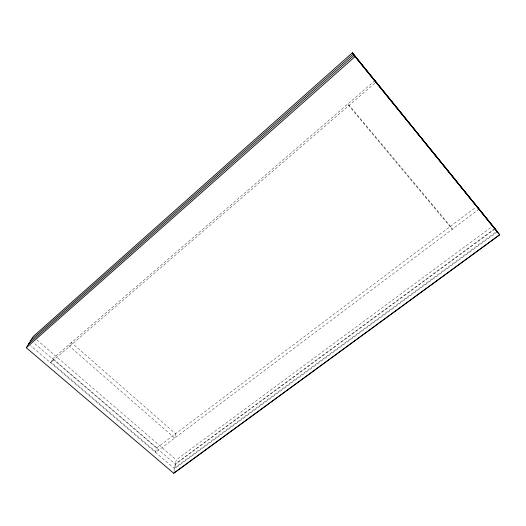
<?xml version="1.0" encoding="UTF-8"?>
<svg xmlns="http://www.w3.org/2000/svg" width="526" height="526" viewBox="0 0 526 526"><rect width="100%" height="100%" fill="white"/><g stroke="black" fill="none" stroke-linecap="round" stroke-linejoin="round"><path stroke-width="0.39" stroke-dasharray="2.63 1.97" d="M174.014 471.671L176.256 459.836L491.639 226.936M374.887 80.649L52.58 358.896L50.549 362.736L374.762 83.279M156.577 448.073L476.286 206.869M479.022 209.131L155.558 452.452L156.669 447.751L53.152 358.962L51.285 362.493L155.735 451.781M494.506 228.797L175.283 463.886L174.507 468.002L495.906 231.992M495.163 228.843L175.421 464.228L33.342 342.406M497.405 231.788L174.579 468.699L30.475 345.582M36.813 339.849L176.256 459.836M175.566 433.746L174.698 438.059L69.583 346.325L71.464 342.597L175.566 433.746M450.499 226.325L347.995 103.865L348.797 105.654L452.288 229.244L450.499 226.325"/><path stroke-width="0.79" d="M173.718 473.249L499.7 234.787L352.4 52.751L33.079 336.633L26.3 347.765L173.718 473.249L499.687 234.767M30.863 340.276L353.262 54.007L495.163 228.843M28.601 343.984L354.149 55.289L497.405 231.788M26.3 347.765L355.057 56.604L352.4 52.751M355.05 56.591L499.7 234.787M476.931 206.383L479.022 209.131M374.887 80.649L375.998 82.207"/></g></svg>
